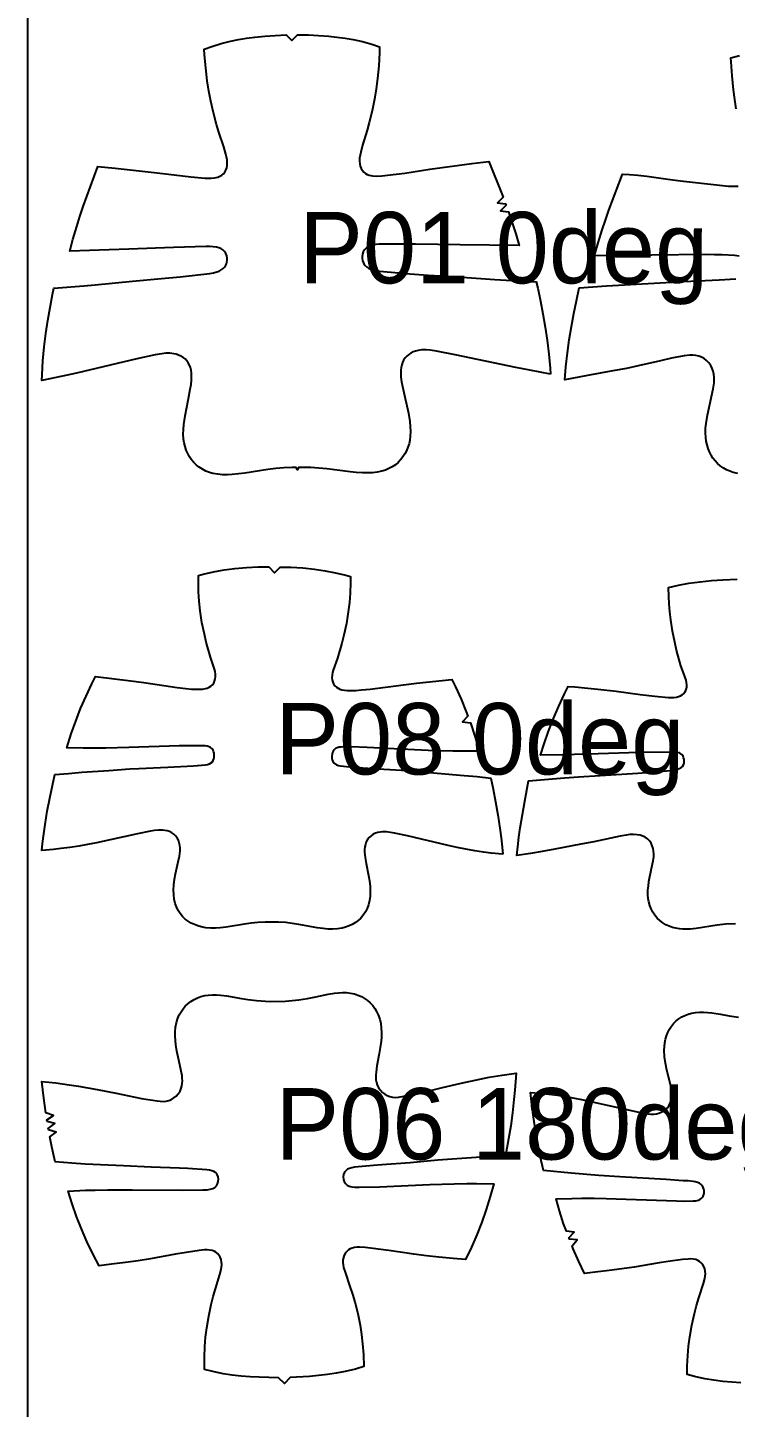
# Model space of a CAD drawing. Header units: millimetres. Extents: x 0 to 2016, y 0 to 4064.
# Drawn here: x 0 to 247.7, y 2541.2 to 3024.2 of the extents above; entities that cross this region are included whole.
import ezdxf

# ---------------------------------------------------------------- set-up
doc = ezdxf.new("R2010")
doc.units = ezdxf.units.MM
for name, color, linetype in [('ANNOTATION', 3, 'Continuous'), ('LEATHER', 1, 'Continuous'), ('PIECES', 5, 'Continuous')]:
    doc.layers.add(name, color=color, linetype=linetype)

msp = doc.modelspace()

# ---------------------------------------------------------------- linework, layer by layer
at = {"layer": 'LEATHER'}
msp.add_lwpolyline([(0, 0), (2000, 0), (2000, 4000), (0, 4000)], close=True, dxfattribs=at)
at = {"layer": 'PIECES'}
for points in [[(183.02, 2902.96), (175.76, 2904.27), (170.87, 2905.21), (149.59, 2909.67), (143.14, 2910.95), (140.84, 2911.28), (139.44, 2911.39), (138.03, 2911.37), (136.64, 2911.19), (135.77, 2910.97), (134.93, 2910.67), (134.13, 2910.28), (133.39, 2909.81), (132.71, 2909.24), (132.12, 2908.58), (131.62, 2907.82), (131.23, 2907.01), (130.95, 2906.15), (130.75, 2905.26), (130.64, 2904.35), (130.6, 2903.43), (130.67, 2901.81), (130.87, 2900.19), (131.17, 2898.59), (131.86, 2895.4), (133.26, 2889.3), (133.77, 2886.34), (133.95, 2884.61), (134.02, 2882.88), (133.95, 2881.15), (133.77, 2879.85), (133.5, 2878.57), (133.11, 2877.33), (132.62, 2876.12), (132.04, 2874.99), (131.35, 2873.92), (130.56, 2872.93), (129.69, 2872.02), (128.72, 2871.2), (127.63, 2870.46), (126.47, 2869.83), (125.25, 2869.32), (123.99, 2868.93), (122.34, 2868.58), (120.66, 2868.38), (118.97, 2868.32), (117.27, 2868.35), (115.05, 2868.51), (112.84, 2868.75), (104.75, 2869.75), (101.96, 2870.02), (99.16, 2870.2), (96.18, 2870.26), (94.82, 2870.23), (94.43, 2869.43), (94.02, 2870.22), (92.65, 2870.22), (89.67, 2870.08), (86.88, 2869.83), (84.1, 2869.49), (76.04, 2868.28), (73.83, 2867.98), (71.62, 2867.76), (69.92, 2867.68), (68.23, 2867.7), (66.55, 2867.85), (64.88, 2868.16), (63.61, 2868.53), (62.39, 2869), (61.21, 2869.6), (60.1, 2870.31), (59.11, 2871.1), (58.21, 2871.99), (57.4, 2872.97), (56.69, 2874.01), (56.07, 2875.13), (55.55, 2876.33), (55.13, 2877.56), (54.82, 2878.83), (54.62, 2880.12), (54.5, 2881.85), (54.52, 2883.59), (54.66, 2885.32), (55.1, 2888.29), (56.33, 2894.43), (56.94, 2897.63), (57.2, 2899.24), (57.36, 2900.86), (57.39, 2902.48), (57.32, 2903.4), (57.19, 2904.31), (56.97, 2905.2), (56.66, 2906.05), (56.25, 2906.85), (55.73, 2907.59), (55.12, 2908.24), (54.44, 2908.79), (53.68, 2909.24), (52.87, 2909.61), (52.02, 2909.89), (51.15, 2910.08), (49.75, 2910.23), (48.35, 2910.21), (46.94, 2910.07), (44.66, 2909.68), (38.24, 2908.23), (17.08, 2903.23), (12.22, 2902.15), (5, 2900.66), (5.07, 2902.72), (5.38, 2907.62), (5.84, 2912.5), (6.43, 2917.12), (7.12, 2921.73), (7.87, 2926.26), (8.69, 2930.79), (9.15, 2933.06), (19.69, 2933.85), (23.68, 2934.21), (36.7, 2935.48), (46.91, 2936.35), (53.35, 2936.99), (63.8, 2938.16), (65.04, 2938.39), (66.25, 2938.71), (67.02, 2939), (67.75, 2939.38), (68.42, 2939.85), (68.9, 2940.33), (69.29, 2940.87), (69.59, 2941.48), (69.78, 2942.13), (69.86, 2942.79), (69.85, 2943.47), (69.7, 2944.31), (69.39, 2945.11), (68.91, 2945.83), (68.29, 2946.43), (67.61, 2946.84), (66.88, 2947.14), (66.11, 2947.35), (64.93, 2947.53), (63.73, 2947.6), (62.53, 2947.61), (51.03, 2947.3), (35.47, 2946.67), (14.78, 2945.92), (15.88, 2950.05), (17.2, 2954.59), (18.3, 2958.09), (19.48, 2961.57), (24.6, 2975.58), (30.62, 2975.05), (45.39, 2973.4), (54.16, 2972.29), (57.18, 2971.95), (62.2, 2971.49), (64.2, 2971.47), (65.43, 2971.58), (66.63, 2971.87), (67.31, 2972.16), (67.94, 2972.54), (68.51, 2973), (68.99, 2973.56), (69.42, 2974.31), (69.7, 2975.12), (69.85, 2975.98), (69.89, 2976.85), (69.82, 2977.9), (69.65, 2978.94), (69.41, 2979.97), (68.65, 2982.48), (66.95, 2987.64), (66.14, 2990.33), (65.03, 2994.38), (64.08, 2998.46), (63.42, 3002.01), (62.88, 3005.59), (62.33, 3010.11), (61.93, 3014.65), (61.83, 3016.65), (64.5, 3017.64), (67.73, 3018.66), (71.01, 3019.49), (73.82, 3020.05), (76.66, 3020.49), (79.51, 3020.85), (83.06, 3021.21), (86.62, 3021.49), (90.46, 3021.67), (92.48, 3019.7), (94.46, 3021.72), (98.3, 3021.64), (101.86, 3021.46), (105.43, 3021.19), (108.28, 3020.9), (111.13, 3020.53), (113.96, 3020.04), (117.26, 3019.3), (120.51, 3018.37), (123.21, 3017.44), (123.16, 3015.44), (122.88, 3010.89), (122.44, 3006.35), (122, 3002.77), (121.43, 2999.2), (120.59, 2995.1), (119.58, 2991.02), (118.84, 2988.31), (117.27, 2983.11), (116.58, 2980.58), (116.36, 2979.55), (116.22, 2978.5), (116.18, 2977.45), (116.24, 2976.58), (116.41, 2975.73), (116.72, 2974.92), (117.16, 2974.19), (117.66, 2973.64), (118.24, 2973.19), (118.88, 2972.83), (119.57, 2972.56), (120.77, 2972.3), (122, 2972.21), (124, 2972.29), (129.01, 2972.88), (132.03, 2973.3), (140.76, 2974.64), (155.48, 2976.66), (161.48, 2977.35), (166.41, 2964.91), (164.52, 2962.85), (167.3, 2962.57), (167.47, 2962.11), (165.55, 2960.08), (168.33, 2959.76), (169.42, 2956.56), (170.86, 2952.06), (172.07, 2947.95), (151.37, 2948.17), (135.79, 2948.39), (124.29, 2948.4), (123.09, 2948.37), (121.9, 2948.26), (120.72, 2948.05), (119.96, 2947.83), (119.23, 2947.51), (118.57, 2947.08), (117.96, 2946.46), (117.5, 2945.73), (117.21, 2944.93), (117.09, 2944.08), (117.09, 2943.4), (117.18, 2942.74), (117.39, 2942.09), (117.71, 2941.5), (118.12, 2940.97), (118.61, 2940.5), (119.29, 2940.04), (120.03, 2939.69), (120.8, 2939.42), (122.03, 2939.12), (123.27, 2938.93), (124.52, 2938.8), (133.75, 2938.03), (140.2, 2937.56), (150.43, 2936.95), (163.48, 2936.01), (167.48, 2935.76), (178.03, 2935.24), (178.55, 2932.98), (179.49, 2928.48), (180.36, 2923.97), (181.17, 2919.38), (181.87, 2914.77), (182.46, 2909.9), (182.9, 2905.02), (183.02, 2902.96)], [(166.28, 2734.86), (162.28, 2735.29), (159.62, 2735.64), (156.51, 2736.1), (153.42, 2736.63), (150.3, 2737.23), (147.2, 2737.89), (132.93, 2741.27), (128.37, 2742.26), (127, 2742.5), (125.63, 2742.66), (124.24, 2742.69), (123.38, 2742.61), (122.53, 2742.45), (121.71, 2742.2), (120.93, 2741.84), (120.22, 2741.36), (119.55, 2740.73), (118.99, 2740), (118.55, 2739.19), (118.24, 2738.32), (118.04, 2737.42), (117.95, 2736.5), (117.94, 2735.57), (118.12, 2733.71), (118.49, 2731.62), (119.36, 2727.45), (119.67, 2725.54), (119.88, 2723.62), (119.94, 2721.7), (119.87, 2720.15), (119.67, 2718.62), (119.3, 2717.12), (118.83, 2715.86), (118.23, 2714.67), (117.5, 2713.55), (116.64, 2712.53), (115.72, 2711.67), (114.71, 2710.93), (113.64, 2710.29), (112.5, 2709.77), (111.32, 2709.34), (110.1, 2709.02), (108.44, 2708.76), (106.77, 2708.65), (105.09, 2708.67), (103.42, 2708.81), (101.34, 2709.09), (94.94, 2710.29), (92.65, 2710.66), (90.35, 2710.93), (87.79, 2711.07), (85.44, 2711.04), (83.09, 2711.1), (80.53, 2711.01), (78.22, 2710.78), (75.93, 2710.44), (69.51, 2709.35), (67.43, 2709.1), (65.75, 2708.99), (64.08, 2708.99), (62.41, 2709.13), (60.76, 2709.42), (59.54, 2709.76), (58.36, 2710.21), (57.23, 2710.75), (56.17, 2711.41), (55.18, 2712.17), (54.27, 2713.04), (53.43, 2714.08), (52.71, 2715.2), (52.13, 2716.41), (51.69, 2717.67), (51.35, 2719.18), (51.17, 2720.71), (51.12, 2722.26), (51.22, 2724.18), (51.45, 2726.1), (51.79, 2728), (52.73, 2732.15), (53.13, 2734.24), (53.34, 2736.1), (53.36, 2737.03), (53.28, 2737.95), (53.1, 2738.85), (52.79, 2739.73), (52.37, 2740.55), (51.82, 2741.28), (51.16, 2741.93), (50.45, 2742.41), (49.68, 2742.78), (48.87, 2743.05), (48.02, 2743.22), (47.16, 2743.31), (45.78, 2743.31), (44.4, 2743.17), (43.03, 2742.96), (38.45, 2742.04), (24.12, 2738.89), (21.01, 2738.28), (17.89, 2737.73), (14.79, 2737.25), (11.68, 2736.84), (9.01, 2736.54), (5, 2736.18), (5.24, 2738.63), (5.64, 2741.96), (6.11, 2745.29), (6.89, 2749.89), (7.77, 2754.47), (8.71, 2758.92), (9.57, 2762.75), (14.33, 2763.18), (18.97, 2763.55), (28.45, 2764.18), (35.83, 2764.77), (38.92, 2764.93), (49.04, 2765.32), (58.09, 2765.8), (62.25, 2766.18), (62.99, 2766.3), (63.7, 2766.54), (64.55, 2767.13), (64.93, 2767.63), (65.18, 2768.2), (65.33, 2768.87), (65.35, 2769.55), (65.27, 2770.23), (65.12, 2770.78), (64.89, 2771.31), (64.56, 2771.77), (64.07, 2772.2), (63.5, 2772.5), (62.85, 2772.68), (62.18, 2772.77), (58.57, 2772.86), (53.07, 2772.78), (35.4, 2772.21), (27.39, 2772.03), (19.49, 2772.02), (13.78, 2772.13), (15.3, 2777.04), (16.85, 2781.46), (18.55, 2785.83), (20.44, 2790.2), (22.47, 2794.51), (23.79, 2797.07), (36.12, 2795.54), (40.63, 2794.95), (52.33, 2793.25), (55.38, 2792.88), (57.36, 2792.7), (59.35, 2792.6), (60.31, 2792.6), (61.27, 2792.67), (62.22, 2792.84), (62.9, 2793.05), (63.55, 2793.34), (64.14, 2793.71), (64.67, 2794.19), (65.13, 2794.8), (65.47, 2795.49), (65.68, 2796.22), (65.78, 2796.99), (65.76, 2797.89), (65.61, 2798.78), (65.37, 2799.65), (63.98, 2803.88), (62.52, 2809.14), (61.86, 2811.9), (61.03, 2815.99), (60.4, 2820.12), (60.06, 2823.4), (59.85, 2826.68), (59.76, 2830.43), (59.81, 2832.47), (61.49, 2832.92), (65.09, 2833.72), (68.78, 2834.37), (72.49, 2834.87), (76.61, 2835.23), (80.75, 2835.41), (84.45, 2835.43), (86.44, 2833.42), (88.45, 2835.4), (92.15, 2835.32), (96.29, 2835.07), (100.41, 2834.64), (104.11, 2834.09), (107.78, 2833.37), (111.38, 2832.51), (113.05, 2832.04), (113.06, 2829.99), (112.91, 2826.25), (112.65, 2822.97), (112.25, 2819.7), (111.56, 2815.58), (110.66, 2811.51), (109.95, 2808.76), (108.41, 2803.52), (106.95, 2799.31), (106.7, 2798.44), (106.54, 2797.56), (106.5, 2796.66), (106.58, 2795.89), (106.79, 2795.15), (107.11, 2794.46), (107.57, 2793.84), (108.08, 2793.36), (108.67, 2792.97), (109.31, 2792.67), (109.99, 2792.45), (110.94, 2792.27), (111.9, 2792.18), (112.86, 2792.17), (114.85, 2792.23), (116.83, 2792.38), (119.88, 2792.7), (131.62, 2794.21), (136.13, 2794.73), (148.49, 2796.06), (149.76, 2793.47), (151.73, 2789.13), (153.54, 2784.73), (154.1, 2783.22), (152.19, 2781.18), (154.97, 2780.88), (156.65, 2775.88), (158.09, 2770.96), (152.38, 2770.94), (148.81, 2770.98), (140.16, 2771.22), (118.82, 2772.25), (113.32, 2772.41), (109.7, 2772.38), (109.03, 2772.31), (108.38, 2772.13), (107.8, 2771.84), (107.31, 2771.42), (106.97, 2770.96), (106.73, 2770.45), (106.57, 2769.89), (106.48, 2769.21), (106.49, 2768.53), (106.63, 2767.87), (106.88, 2767.29), (107.24, 2766.78), (108.08, 2766.18), (108.79, 2765.93), (109.53, 2765.79), (113.68, 2765.34), (122.72, 2764.73), (132.83, 2764.17), (135.92, 2763.95), (143.29, 2763.25), (152.76, 2762.46), (157.39, 2762.02), (162.15, 2761.51), (162.95, 2757.67), (163.8, 2753.2), (164.61, 2748.6), (165.32, 2743.99), (165.73, 2740.66), (166.08, 2737.33), (166.28, 2734.86)], [(91.85, 2551.64), (89.88, 2549.61), (87.85, 2551.57), (81.08, 2551.77), (77.91, 2551.94), (74.75, 2552.19), (71.61, 2552.54), (68.48, 2553.03), (64.86, 2553.78), (61.94, 2554.55), (61.89, 2558.79), (62.04, 2562.53), (62.3, 2565.81), (62.7, 2569.08), (63.4, 2573.19), (64.29, 2577.27), (64.99, 2580.02), (65.78, 2582.75), (67.33, 2587.77), (67.75, 2589.48), (67.89, 2590.35), (67.95, 2591.22), (67.9, 2592.09), (67.73, 2592.95), (67.42, 2593.77), (66.97, 2594.51), (66.47, 2595.06), (65.89, 2595.52), (65.24, 2595.88), (64.54, 2596.14), (63.69, 2596.32), (62.82, 2596.39), (61.95, 2596.38), (60, 2596.2), (51.78, 2594.85), (43.05, 2593.28), (38.67, 2592.58), (34.28, 2591.95), (29.38, 2591.31), (25, 2590.8), (22.8, 2595.01), (20.75, 2599.3), (18.86, 2603.68), (17.15, 2608.04), (15.59, 2612.47), (14.2, 2616.93), (20.27, 2617.22), (23.61, 2617.31), (28.08, 2617.38), (36.61, 2617.38), (54.18, 2617.28), (61.33, 2617.36), (62.9, 2617.44), (63.87, 2617.57), (64.8, 2617.86), (65.49, 2618.26), (66.07, 2618.81), (66.48, 2619.51), (66.73, 2620.29), (66.8, 2621.13), (66.67, 2621.96), (66.3, 2622.76), (65.72, 2623.42), (65.15, 2623.79), (64.52, 2624.05), (63.63, 2624.27), (62.72, 2624.38), (56.08, 2624.82), (53.19, 2624.96), (43.2, 2625.29), (33.52, 2625.8), (20.1, 2626.37), (15.51, 2626.68), (9.67, 2627.21), (8.48, 2632.41), (7.78, 2635.94), (10.01, 2637.62), (7.33, 2638.4), (7.24, 2638.89), (9.5, 2640.55), (6.82, 2641.36), (6.75, 2641.85), (9.04, 2643.45), (6.38, 2644.32), (5.68, 2649.42), (5, 2655.32), (9.92, 2654.81), (14.49, 2654.2), (17.79, 2653.68), (24.36, 2652.49), (30.99, 2651.24), (39.83, 2649.35), (45.37, 2648.5), (46.42, 2648.37), (47.47, 2648.33), (48.52, 2648.43), (49.48, 2648.67), (50.39, 2649.06), (51.23, 2649.58), (52, 2650.21), (52.74, 2651.02), (53.35, 2651.93), (53.79, 2652.92), (54.02, 2653.78), (54.15, 2654.66), (54.18, 2655.56), (54.14, 2656.45), (54.05, 2657.35), (53.67, 2659.55), (52.69, 2663.85), (52.26, 2665.98), (51.91, 2668.13), (51.73, 2669.65), (51.64, 2671.18), (51.65, 2672.71), (51.79, 2674.33), (52.1, 2675.92), (52.58, 2677.48), (53.08, 2678.62), (53.69, 2679.7), (54.4, 2680.72), (55.2, 2681.67), (56.1, 2682.53), (57.13, 2683.33), (58.24, 2684.02), (59.42, 2684.59), (60.65, 2685.04), (62, 2685.37), (63.37, 2685.57), (64.76, 2685.66), (66.16, 2685.64), (67.55, 2685.55), (69.77, 2685.27), (74.17, 2684.5), (77.13, 2684.02), (80.11, 2683.65), (84.85, 2683.34), (90.25, 2683.43), (94.97, 2683.91), (97.94, 2684.38), (100.88, 2684.96), (105.25, 2685.89), (107.46, 2686.24), (108.85, 2686.39), (110.25, 2686.45), (111.64, 2686.42), (113.02, 2686.26), (114.38, 2685.98), (115.62, 2685.58), (116.82, 2685.05), (117.95, 2684.4), (119.01, 2683.63), (119.94, 2682.8), (120.78, 2681.88), (121.52, 2680.89), (122.16, 2679.82), (122.7, 2678.7), (123.24, 2677.17), (123.6, 2675.58), (123.8, 2673.97), (123.87, 2672.44), (123.83, 2670.91), (123.7, 2669.38), (123.43, 2667.22), (123.07, 2665.07), (122.24, 2660.74), (121.94, 2658.53), (121.88, 2657.64), (121.87, 2656.74), (121.93, 2655.85), (122.09, 2654.97), (122.35, 2654.12), (122.83, 2653.14), (123.47, 2652.25), (124.24, 2651.47), (125.03, 2650.87), (125.89, 2650.38), (126.81, 2650.02), (127.77, 2649.81), (128.82, 2649.75), (129.87, 2649.83), (134.2, 2650.6), (136.43, 2651.04), (145.2, 2653.23), (151.78, 2654.71), (158.31, 2656.13), (161.58, 2656.77), (166.13, 2657.54), (171.03, 2658.22), (170.56, 2652.3), (170.23, 2648.96), (169.71, 2644.35), (169.09, 2639.75), (168.35, 2635.2), (167.34, 2629.97), (161.53, 2629.23), (156.95, 2628.76), (143.56, 2627.72), (133.9, 2626.87), (123.93, 2626.19), (121.04, 2625.95), (114.43, 2625.28), (113.52, 2625.14), (112.64, 2624.89), (112.02, 2624.61), (111.46, 2624.21), (110.9, 2623.54), (110.56, 2622.73), (110.46, 2621.9), (110.56, 2621.06), (110.83, 2620.29), (111.27, 2619.6), (111.87, 2619.07), (112.57, 2618.69), (113.51, 2618.44), (114.49, 2618.34), (116.06, 2618.31), (123.21, 2618.48), (140.76, 2619.2), (149.28, 2619.5), (153.76, 2619.59), (157.1, 2619.6), (163.18, 2619.53), (161.94, 2615.02), (160.54, 2610.55), (158.98, 2606.12), (157.24, 2601.69), (155.34, 2597.32), (153.29, 2593.04), (148.9, 2593.39), (143.98, 2593.86), (139.57, 2594.34), (135.17, 2594.88), (126.39, 2596.15), (118.12, 2597.21), (116.17, 2597.33), (115.3, 2597.31), (114.44, 2597.21), (113.6, 2597), (112.9, 2596.71), (112.27, 2596.33), (111.7, 2595.85), (111.22, 2595.28), (110.79, 2594.52), (110.52, 2593.7), (110.38, 2592.83), (110.36, 2591.96), (110.45, 2591.09), (110.61, 2590.23), (111.1, 2588.53), (112.82, 2583.57), (113.7, 2580.87), (114.5, 2578.15), (115.54, 2574.1), (116.38, 2570.02), (116.89, 2566.76), (117.27, 2563.49), (117.54, 2559.76), (117.64, 2555.52), (114.75, 2554.65), (111.16, 2553.77), (108.05, 2553.18), (104.92, 2552.72), (101.77, 2552.36), (98.61, 2552.08), (91.85, 2551.64)]]:
    msp.add_lwpolyline(points, close=True, dxfattribs=at)
for points in [[(247.98, 2995.8), (247.48, 2999.09), (247.07, 3002.39), (246.57, 3007.33), (246.2, 3012.28), (246.14, 3013.6), (249.14, 3014.49)], [(249.03, 2944.25), (247.38, 2944.44), (243.05, 2944.65), (240.38, 2944.72), (237.29, 2944.74), (218.43, 2944.57), (208.85, 2944.36), (205.51, 2944.36), (198.45, 2944.5), (199.67, 2948.86), (201.06, 2953.38), (202.22, 2956.86), (203.44, 2960.32), (208.27, 2972.91), (210.7, 2972.78), (213.59, 2972.53), (216.69, 2972.17), (224.12, 2971.17), (228.46, 2970.64), (245.36, 2968.77), (247.39, 2968.67), (248.67, 2968.72)], [(248.55, 2868.16), (246.98, 2868.51), (245.76, 2868.92), (244.57, 2869.44), (243.45, 2870.07), (242.39, 2870.81), (241.46, 2871.63), (240.62, 2872.53), (239.87, 2873.51), (239.22, 2874.56), (238.66, 2875.67), (238.17, 2876.9), (237.79, 2878.16), (237.52, 2879.45), (237.35, 2880.77), (237.27, 2882.4), (237.31, 2884.03), (237.46, 2885.66), (237.91, 2888.5), (239.99, 2897.73), (240.28, 2899.82), (240.34, 2900.87), (240.32, 2901.91), (240.21, 2902.94), (239.99, 2903.95), (239.65, 2904.93), (239.13, 2905.94), (238.47, 2906.87), (237.67, 2907.69), (236.82, 2908.35), (235.88, 2908.87), (234.88, 2909.26), (233.83, 2909.49), (232.81, 2909.57), (231.79, 2909.54), (229.75, 2909.28), (225.31, 2908.45), (221.49, 2907.59), (213.67, 2905.77), (209.66, 2904.91), (204.79, 2904.02), (195.95, 2902.49), (188.02, 2900.96), (188.38, 2905.49), (188.93, 2910.37), (189.59, 2914.98), (190.35, 2919.57), (191.18, 2924.1), (192.08, 2928.61), (193.07, 2933.17), (202.57, 2933.81), (229.7, 2935.36), (242.07, 2935.91), (247.88, 2936.28)], [(247.77, 2710.55), (244.25, 2710.34), (241.35, 2710), (234.05, 2708.9), (231.84, 2708.69), (230.6, 2708.65), (229.37, 2708.66), (228.14, 2708.76), (226.92, 2708.94), (225.72, 2709.23), (224.52, 2709.65), (223.37, 2710.19), (222.28, 2710.85), (221.27, 2711.62), (220.34, 2712.51), (219.52, 2713.5), (218.81, 2714.57), (218.22, 2715.72), (217.76, 2716.92), (217.43, 2718.15), (217.22, 2719.41), (217.12, 2720.69), (217.13, 2722.23), (217.26, 2723.76), (217.48, 2725.29), (218.37, 2729.83), (218.96, 2732.61), (219.13, 2734.01), (219.15, 2734.99), (219.09, 2735.95), (218.92, 2736.9), (218.63, 2737.83), (218.2, 2738.72), (217.64, 2739.54), (216.95, 2740.24), (216.16, 2740.81), (215.29, 2741.23), (214.36, 2741.53), (213.4, 2741.71), (212.09, 2741.79), (210.79, 2741.73), (209.49, 2741.57), (207.35, 2741.19), (198.16, 2739.26), (193.61, 2738.34), (184.55, 2736.61), (180.05, 2735.81), (176.05, 2735.15), (171.28, 2734.43), (171.58, 2737.46), (171.97, 2740.79), (172.42, 2744.12), (173.17, 2748.81), (173.98, 2753.49), (175.28, 2760.52), (187.95, 2761.61), (192.84, 2761.97), (200.37, 2762.41), (213.58, 2763.26), (222.46, 2763.93), (225.96, 2764.3), (226.69, 2764.41), (227.4, 2764.57), (228.09, 2764.82), (228.67, 2765.15), (229.16, 2765.59), (229.53, 2766.13), (229.74, 2766.75), (229.8, 2767.41), (229.74, 2768.08), (229.61, 2768.65), (229.4, 2769.19), (229.07, 2769.66), (228.65, 2770.04), (228.14, 2770.31), (227.59, 2770.49), (226.75, 2770.62), (225.88, 2770.64), (214.07, 2770.42), (199.69, 2770.03), (187.35, 2769.64), (179.52, 2769.49), (180.78, 2773.56), (182.33, 2777.98), (184.02, 2782.36), (185.89, 2786.74), (187.91, 2791.05), (189.21, 2793.59), (191.5, 2793.43), (196.07, 2793.03), (199.53, 2792.68), (205.97, 2791.9), (214.36, 2790.77), (219.57, 2790.2), (224.29, 2789.77), (225.25, 2789.72), (226.21, 2789.74), (227.17, 2789.85), (227.87, 2790.03), (228.53, 2790.29), (229.14, 2790.65), (229.68, 2791.12), (230.08, 2791.63), (230.38, 2792.2), (230.58, 2792.82), (230.7, 2793.46), (230.72, 2794.12), (230.64, 2794.99), (230.44, 2795.84), (230.16, 2796.67), (229.52, 2798.32), (228.67, 2800.86), (227.17, 2806.25), (226.48, 2809.08), (225.72, 2812.99), (225.14, 2816.93), (224.81, 2819.71), (224.56, 2822.5), (224.39, 2825.06), (224.29, 2828.2), (227.86, 2829.03), (231.41, 2829.7), (235.41, 2830.25), (239.42, 2830.65), (243.38, 2830.94), (248.39, 2831.2)], [(249.62, 2549.87), (246.46, 2550.07), (243.3, 2550.35), (240.16, 2550.74), (237.03, 2551.26), (233.42, 2552.05), (230.84, 2552.75), (230.85, 2555.67), (231.03, 2559.41), (231.33, 2562.69), (231.76, 2565.96), (232.5, 2570.06), (233.43, 2574.13), (234.16, 2576.88), (234.98, 2579.6), (236.58, 2584.6), (237.03, 2586.31), (237.18, 2587.17), (237.24, 2588.04), (237.19, 2588.91), (237.02, 2589.77), (236.7, 2590.57), (236.25, 2591.31), (235.76, 2591.86), (235.19, 2592.32), (234.55, 2592.68), (233.86, 2592.95), (232.97, 2593.13), (232.06, 2593.19), (231.14, 2593.17), (229.27, 2593.02), (224.25, 2592.34), (221.1, 2591.85), (212.35, 2590.36), (207.97, 2589.7), (203.58, 2589.11), (198.67, 2588.52), (194.92, 2588.12), (192.88, 2592.34), (190.96, 2596.7), (190.54, 2597.75), (192.4, 2599.83), (189.61, 2600.07), (189.43, 2600.53), (191.34, 2602.57), (188.56, 2602.88), (187.6, 2605.53), (186.16, 2609.99), (184.95, 2614.24), (190.48, 2614.41), (194, 2614.45), (198.26, 2614.42), (202.52, 2614.32), (227.1, 2613.49), (229.81, 2613.43), (232.9, 2613.48), (233.85, 2613.56), (234.77, 2613.78), (235.28, 2614.01), (235.75, 2614.32), (236.15, 2614.72), (236.46, 2615.22), (236.67, 2615.78), (236.78, 2616.37), (236.8, 2617.02), (236.71, 2617.65), (236.5, 2618.26), (236.16, 2618.81), (235.71, 2619.29), (235.18, 2619.67), (234.45, 2620), (233.68, 2620.2), (232.89, 2620.33), (231.16, 2620.49), (229.43, 2620.58), (223.46, 2621), (207.23, 2621.9), (199.94, 2622.39), (190.21, 2623.19), (180.58, 2624.16), (179.43, 2629.18), (178.53, 2633.69), (177.75, 2638.27), (177.08, 2642.86), (176.64, 2646.19), (176.03, 2651.48), (176.03, 2651.48), (180.49, 2651.15), (185.42, 2650.56), (190.23, 2649.76), (195, 2648.79), (204.96, 2646.55), (216.01, 2644.13), (217.05, 2643.98), (218.1, 2643.89), (219.15, 2643.9), (220.06, 2644.01), (220.95, 2644.22), (221.79, 2644.54), (222.59, 2644.96), (223.32, 2645.5), (223.91, 2646.1), (224.41, 2646.76), (224.82, 2647.49), (225.13, 2648.26), (225.36, 2649.14), (225.49, 2650.04), (225.52, 2650.95), (225.47, 2651.86), (225.36, 2652.77), (224.93, 2654.78), (223.74, 2659.22), (223.21, 2661.71), (222.91, 2663.96), (222.81, 2666.22), (222.86, 2667.52), (222.99, 2668.81), (223.24, 2670.08), (223.59, 2671.33), (224.06, 2672.5), (224.64, 2673.61), (225.32, 2674.65), (226.12, 2675.62), (227.01, 2676.5), (227.96, 2677.25), (228.97, 2677.9), (230.04, 2678.44), (231.16, 2678.88), (232.32, 2679.21), (233.74, 2679.47), (235.18, 2679.6), (236.62, 2679.6), (238.07, 2679.52), (239.52, 2679.36), (242.55, 2678.86), (245.57, 2678.3), (248.83, 2677.78)]]:
    msp.add_lwpolyline(points, dxfattribs=at)

# ---------------------------------------------------------------- texts
at = {"layer": 'ANNOTATION'}
for s, p in [('P01 0deg', (95.06, 2934.71)), ('P08 0deg', (86.7, 2762.79)), ('P06 180deg', (86.73, 2628))]:
    msp.add_text(s, height=25, dxfattribs=at).set_placement(p)

doc.saveas('drawing.dxf')
